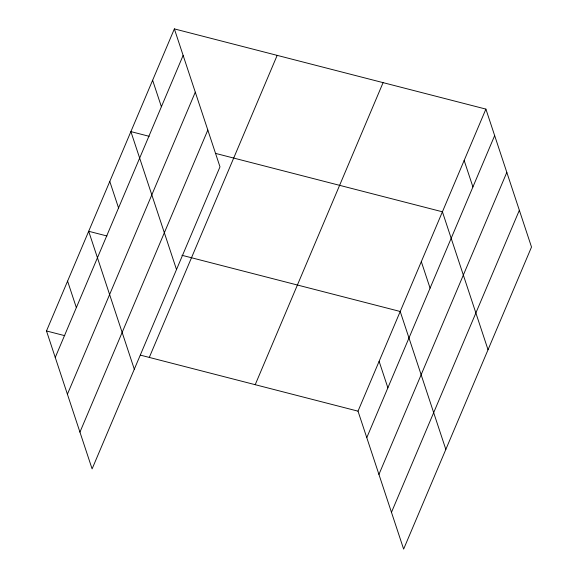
<?xml version="1.0" encoding="UTF-8"?>
<svg xmlns="http://www.w3.org/2000/svg" width="578" height="578" viewBox="0 0 578 578"><rect width="100%" height="100%" fill="white"/><g stroke="black" fill="none" stroke-linecap="round" stroke-linejoin="round"><path stroke-width="0.87" d="M174.368 28.9L219.987 166.84L92.104 468.895L46.486 330.963L174.368 28.9L485.896 109.105L531.514 247.037L403.632 549.1L358.013 411.16L485.896 109.105M55.25 357.45L183.132 55.394M67.409 394.232L195.292 92.169M79.945 432.12L207.82 130.064M149.29 357.428L277.173 55.365M255.209 384.695L383.091 82.632M366.777 437.654L494.66 135.592M378.937 474.43L506.819 172.374M391.472 512.325L519.355 210.262M149.182 136.314L130.888 131.603L176.507 269.536M215.399 153.358L442.416 211.801L488.034 349.741M106.981 235.99L88.687 231.279L134.306 369.219M181.911 255.281L400.214 311.484L445.833 449.417M46.486 330.963L64.779 335.674M140.577 355.181L358.013 411.16M464.156 160.453L472.92 186.947M421.319 261.646L430.075 288.133M379.117 361.322L387.874 387.816M152.628 80.248L161.392 106.742M109.784 181.441L118.548 207.936M67.583 281.118L76.347 307.612"/></g></svg>
